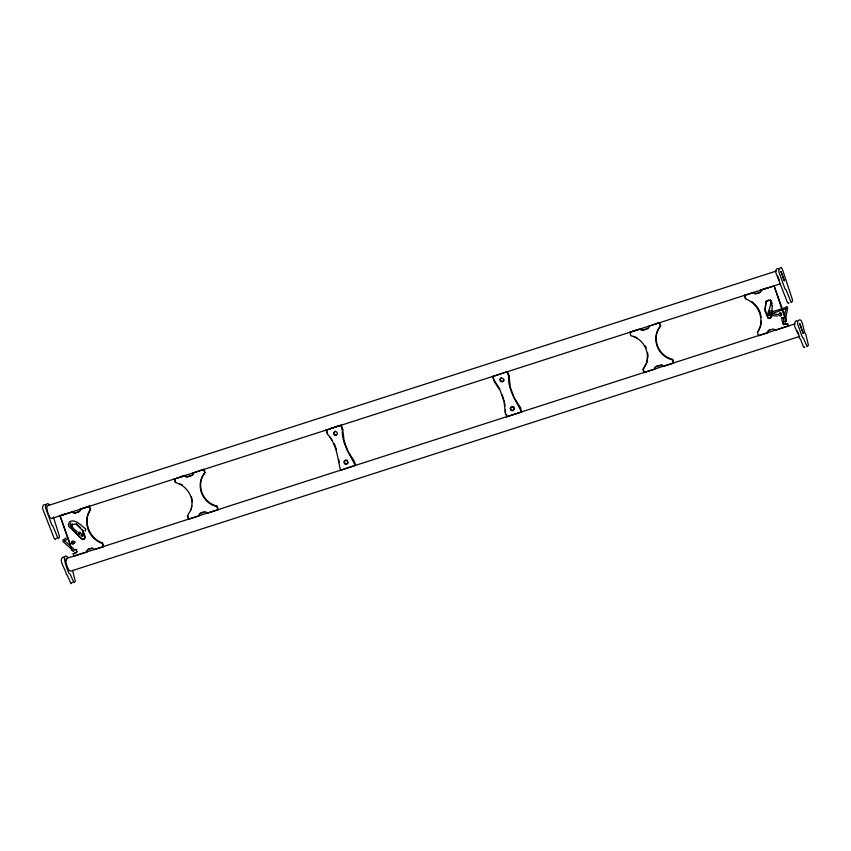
<?xml version="1.0" encoding="UTF-8"?>
<svg xmlns="http://www.w3.org/2000/svg" width="851" height="851" viewBox="0 0 851 851"><rect width="100%" height="100%" fill="white"/><g stroke="black" fill="none" stroke-linecap="round" stroke-linejoin="round"><path stroke-width="1.28" d="M84.792 538.162L82.217 530.162L75.952 524.025L72.165 524.556M85.206 536.204L85.206 537.758L83.845 539.364L82.324 539.619L72.952 530.141M71.92 524.727L72.995 528.705M785.984 321.476L774.027 285.702L786.441 320.178L785.324 322.05L783.175 321.497M79.739 511.015L79.824 509.526L89.429 506.164L90.621 509.451C82.462 521.333 89.227 538.672 102.694 542.981L103.46 546.682L94.259 549.64L93.238 548.512L91.748 548.363L88.068 549.555L86.983 550.523L86.898 552.012L74.016 556.16L73.175 553.81L77.186 551.873M87.313 551.608L87.398 550.118L88.483 549.14L92.163 547.959M760.645 291.744L760.73 290.265L773.612 286.117M768.23 332.337L768.315 330.848M782.441 322.061L783.367 324.742L787.622 323.465L788.473 325.816L775.176 330.369L774.155 329.241L772.665 329.092L768.985 330.284M782.856 321.657L783.782 324.337L787.622 323.465M772.261 310.849L771.219 317.508L769.847 318.178L768.325 317.785L765.198 309.945L766.198 301.477L768.687 299.988M770.017 311.785L770.091 310.796M760.709 325.89L761.22 321.093M193.422 472.677L193.251 474.188L191.986 475.22L187.773 476.581L186.103 476.486L184.997 475.39M199.432 515.504L199.602 513.993M648.451 327.88L648.611 326.369L659.557 322.572L660.748 325.859C650.834 337.56 658.174 356.239 672.822 359.388L673.588 363.079L663.057 366.473L661.95 365.377L660.27 365.281L656.057 366.643M655.036 368.781L655.206 367.27M768.208 315.072L768.549 313.583L768.421 314.572L767.783 313.945M66.41 560.277L66.899 559.788M190.826 509.685C195.134 497.984 186.869 485.368 175.232 482.474L174.455 478.783L175.646 482.07M191.432 508.047L191.837 505.611M784.728 314.849L785.92 308.69M785.643 318.891L787.675 307.785L786.856 306.541L784.537 307.977L772.506 311.679M771.389 301.031L769.081 310.466L769.708 309.775L768.421 311.168L770.602 312.966M85.408 531.13L85.802 529.003C81.653 526.099 75.548 518.567 69.771 521.578L68.303 524.418L68.867 526.599L76.367 533.162M757.837 332.007L760.23 326.912M82.398 536.268L82.887 535.29M80.877 535.332L83.93 530.418M191.23 509.27L187.305 516.004L188.486 519.301L199.017 515.908L199.187 514.398L200.868 512.951L204.027 511.93M780.761 312.934L780.282 313.796L780.973 314.562M82.909 535.024L82.079 536.492L82.547 535.566L81.813 534.843M79.42 534.385L80.122 532.077L78.483 532.503M70.899 522.844L70.037 524.45L70.399 525.854M778.378 314.476L779.303 313.381L780.739 313.668L781.261 315.051M335.198 431.106L333.486 433.021L334.188 434.957L336.188 435.404L337.496 433.893L336.794 431.957L334.794 431.51M348.314 462.38L346.591 464.295L344.591 463.859L343.889 461.912L345.198 460.412L347.197 460.848L347.899 462.795M501.452 377.567L499.739 379.482L500.441 381.429L502.441 381.865L503.749 380.354L503.047 378.418L501.048 377.982M504.164 379.95L502.856 381.461L500.845 381.014L500.154 379.078M783.697 320.689L783.367 317.721L781.718 317.934L782.058 321.05M788.941 302.796L788.26 303.477L787.388 302.296L775.984 273.022C774.942 271.426 776.559 267.533 778.527 268.608M804.823 346.91L804.142 347.591L803.27 346.41L800.536 339.209L799.536 338.432C799.791 333.177 790.132 324.422 796.802 320.401M73.175 553.81L76.111 552.852L76.813 551.384L75.782 549.618L74.845 549.597L73.494 551.278L71.984 550.512L59.985 515.642M174.04 479.187L184.582 475.794L185.688 476.9L187.358 476.985L191.571 475.624L192.847 474.592L193.007 473.082L203.953 469.284L205.144 472.571C195.23 484.283 202.57 502.952 217.218 506.1L217.984 509.802L207.453 513.196L206.346 512.089L204.666 512.004L200.453 513.355M326.114 430.223L326.518 429.819L327.592 434.329C336.815 444.392 337.517 457.934 340.549 470.326L355.686 465.189L354.293 461.21L347.836 451.19L344.059 440.69L342.73 429.191L341.24 425.075L326.114 430.223L327.592 434.329M355.271 465.593C349.772 454.083 341.559 443.233 342.315 429.595L342.73 429.191M333.954 444.211L334.369 443.807L336.464 449.647M492.367 376.685L507.494 371.536L508.983 375.653L510.313 387.152L514.089 397.651L520.546 407.682L521.525 412.054L506.802 416.788L505.345 412.852L503.994 401.183L500.207 390.673L493.846 380.801L492.772 376.28L493.888 379.365M521.525 412.054C516.025 400.544 507.813 389.694 508.568 376.057L508.983 375.653M503.994 401.183L502.303 394.938M505.345 412.852L505.451 409.852M506.802 416.788L506.483 414.416M662.365 364.973L656.472 366.238L654.791 367.685L654.621 369.196L644.09 372.589L642.909 369.291C652.823 357.59 645.483 338.921 630.836 335.762L630.059 332.071M644.09 372.589L643.313 368.887L646.845 362.558L648.047 355.229L647.59 352.75M769.389 329.88L767.9 331.262L767.815 332.741L758.613 335.709L757.433 332.411C765.581 320.54 758.815 303.201 745.359 298.882L744.582 295.191L745.774 298.478M56.443 538.236L55.081 539.577L54.209 538.396L42.805 509.121C41.763 507.526 43.38 503.632 45.348 504.707M71.644 583.009L72.324 582.35M787.026 308.253L772.931 313.232M72.58 524.142L71.505 525.131L72.207 528.088M648.856 327.475L647.175 328.911L642.962 330.273L641.292 330.177L640.186 329.082L629.655 332.475M64.41 540.757L66.761 539.619M78.696 534.194L80.249 533.13L79.303 533.609L78.579 532.854M66.176 538.045L62.878 540.034L63.134 541.779L72.941 550.363M776.123 271.107L47.156 505.856L46.837 508.664L48.028 513.525L50.039 517.578L51.688 518.45L780.654 283.713M61.166 515.27L64.676 514.132M89.429 506.164L80.228 509.121L80.143 510.611L78.654 511.994L74.973 513.174L73.484 513.025L72.463 511.898L59.581 516.046M180.306 476.9L183.827 475.762M330.199 428.627L340.017 425.468M632.399 331.316L638.261 329.433M656.047 323.699L659.557 322.572M768.176 287.595L761.145 289.851L761.06 291.34L759.571 292.723L755.89 293.903L754.401 293.755L753.369 292.627L744.168 295.595M79.069 511.589L75.388 512.77L73.899 512.621L72.867 511.494M647.59 328.507L643.377 329.869L641.707 329.773L640.601 328.677M759.975 292.319L756.294 293.499L754.816 293.35L753.784 292.223M785.739 321.646L784.516 321.274M795.1 323.816L66.123 558.564L65.814 561.373L67.006 566.234L69.016 570.287L70.665 571.159L799.632 336.422M781.718 317.934L783.367 317.721M84.26 538.96L81.324 538.492L74.718 531.471M777.495 314.349L769.41 313.785L769.921 314.636M777.41 316.019L769.176 315.434M779.707 312.977L781.154 313.264L781.675 314.647L780.346 316.147L778.644 315.168M513.259 410.352L511.249 409.916L510.547 407.969L511.855 406.47L513.866 406.906L514.568 408.852L512.845 410.756L510.834 410.32L510.143 408.374L511.451 406.874L513.451 407.31L514.153 409.257M336.602 434.989L334.592 434.553L333.9 432.616M347.612 460.444L345.602 460.008L344.293 461.508L344.995 463.455L347.006 463.891M633.538 336.347L636.973 337.847M179.082 483.559L182.518 485.049M768.028 312.243L770.07 314.285M64.123 556.852C56.655 558.543 66.399 570.244 66.357 574.531L67.357 575.308L70.963 583.69M70.761 526.312L77.388 531.843M73.994 549.14L64.474 540.64M76.367 523.61L80.834 528.003M751.986 301.669L757.241 306.924L760.209 312.54L761.22 317.466M76.196 549.214L76.845 549.927M770.442 299.786L772.155 303.562M72.399 550.108L73.005 550.799M49.05 504.93C47.805 501.186 44.199 506.111 45.752 508.175L51.805 524.993L52.805 525.758L58.028 538.63L59.389 537.289L59.176 535.46L53.368 516.94M67.825 557.075C59.474 550.82 69.069 574.319 69.303 573.585L70.293 574.361L73.909 582.744L75.271 581.393L72.601 570.34M494.261 380.386L499.909 389.173M330.124 437.223L332.241 440.52M82.621 529.758L83.228 530.684M645.047 345.676L646.281 347.91M779.271 280.394L777.665 275.947M797.238 331.082L798.749 334.124M787.207 323.869L788.058 326.22M659.153 322.976L660.333 326.263C650.419 337.975 657.759 356.643 672.407 359.792L673.588 363.079M507.09 371.94L508.568 376.057M340.836 425.479L342.315 429.595M203.549 469.688L204.729 472.975C194.815 484.687 202.155 503.356 216.803 506.505L217.984 509.802M187.709 515.6L188.507 517.791M89.025 506.568L90.206 509.855C82.047 521.737 88.823 539.077 102.28 543.385L103.46 546.682M84.015 532.896L84.813 535.098M60.432 516.876L70.186 543.959M74.75 541.555L74.994 542.257L73.633 543.725L72.197 543.385L71.718 541.991L72.665 540.928L74.101 541.268L74.58 542.661M72.133 541.587L72.612 542.981M191.528 496.984L192.443 501.941M504.707 403.363L505.005 405.959M338.751 459.497L339.049 462.093M73.112 542.917L73.048 543.927L72.069 544.14L71.527 543.268L72.165 542.502L73.112 542.917M778.718 269.522L778.931 272.075L784.984 288.893L785.984 289.659L791.207 302.53L792.568 301.19L792.355 299.361L782.229 268.831L780.973 267.31L778.718 269.522M797.493 321.667L797.706 324.22L802.482 337.485L803.472 338.262L807.088 346.644L808.45 345.293L805.78 334.241C803.195 332.55 802.738 313.976 797.493 321.667M772.251 305.977L771.453 316.519L769.432 318.582L767.91 318.189L764.794 310.349L766.049 301.307L770.027 300.19L772.251 305.977M780.92 271.384L784.282 280.724L780.92 271.384M799.685 323.529L803.248 333.422L799.685 323.529"/></g></svg>
